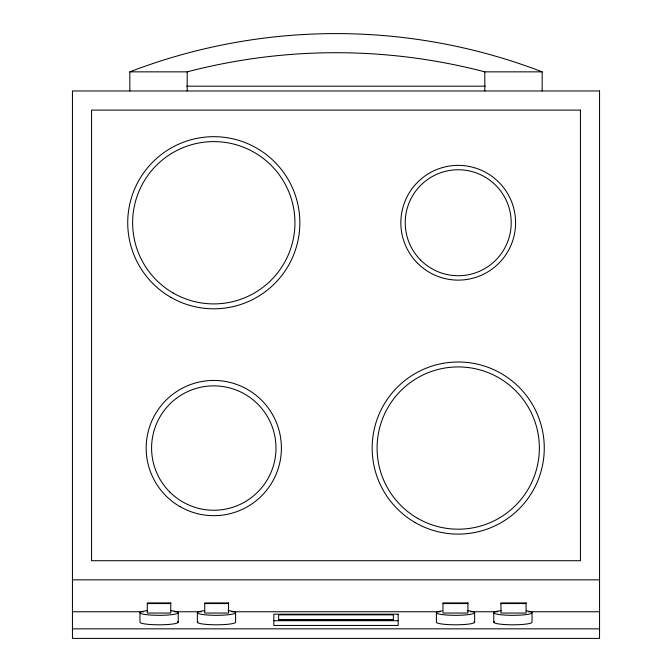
<?xml version="1.0" encoding="UTF-8"?>
<svg xmlns="http://www.w3.org/2000/svg" width="672" height="672" viewBox="0 0 672 672"><rect width="100%" height="100%" fill="white"/><g stroke="black" fill="none" stroke-linecap="round" stroke-linejoin="round"><path stroke-width="1.01" d="M129.822 90.972L129.822 71.845L187.194 71.845A588.521 588.521 0 0 1 484.806 71.845L542.178 71.845L542.178 90.972M186.665 86.192L485.335 86.192M72.45 579.835L599.55 579.835M147.302 603.574L170.764 603.574M204.725 603.574L228.564 603.574M442.991 603.574L467.922 603.574M500.942 603.574L526.05 603.574M72.45 611.747L143.707 611.747M174.098 611.747L201.34 611.747M231.731 611.747L440.269 611.747M470.66 611.747L497.902 611.747M528.293 611.747L599.55 611.747M278.628 619.584L393.372 619.584M273.848 620.71L398.152 620.71M72.45 628.841L599.55 628.841M532.022 612.721L532.022 622.188A19.127 2.604 0 0 1 510.401 624.775A19.127 2.604 0 0 1 494.424 621.516M493.777 612.721L493.777 622.188M484.806 71.845L484.806 90.972M474.65 612.721L474.65 622.188M436.405 612.721L436.405 622.188A19.127 2.604 0 0 0 458.018 624.775A19.127 2.604 0 0 0 473.995 621.516M235.595 612.721L235.595 622.188A19.127 2.604 0 0 1 213.982 624.775A19.127 2.604 0 0 1 198.005 621.516M197.35 612.721L197.35 622.188M187.194 71.845L187.194 90.972M178.223 612.721L178.223 622.188M139.978 612.721L139.978 622.188A19.127 2.604 0 0 0 161.599 624.775A19.127 2.604 0 0 0 177.576 621.516M228.119 610.655A19.127 2.604 0 0 1 230.572 614.477A19.127 2.604 0 0 1 202.373 614.477A19.127 2.604 0 0 1 204.834 610.655M129.822 71.845A574.846 574.846 0 0 1 542.178 71.845M170.747 610.655A19.127 2.604 0 0 1 173.2 614.477A19.127 2.604 0 0 1 145.001 614.477A19.127 2.604 0 0 1 147.462 610.655M467.166 610.655A19.127 2.604 0 0 1 470.173 614.393A19.127 2.604 0 0 1 442.604 614.636A19.127 2.604 0 0 1 442 610.873M526.42 610.873A19.127 2.604 0 0 1 525.815 614.636A19.127 2.604 0 0 1 498.246 614.393A19.127 2.604 0 0 1 501.253 610.655M599.55 90.972L72.45 90.972L72.45 638.4L599.55 638.4L599.55 90.972M580.432 110.099L91.568 110.099L91.568 560.708L580.432 560.708L580.432 110.099M170.764 602.918L147.302 602.918L147.302 613.04L170.764 613.04L170.764 602.918M228.564 602.918L204.725 602.918L204.725 613.04L228.564 613.04L228.564 602.918M467.922 602.918L442.991 602.918L442.991 613.04L467.922 613.04L467.922 602.918M526.05 602.918L500.942 602.918L500.942 613.04L526.05 613.04L526.05 602.918M398.152 614.2L273.848 614.2L273.848 625.447L398.152 625.447L398.152 614.2M393.372 614.846L278.628 614.846L278.628 620.063L393.372 620.063L393.372 614.846M173.208 293.034A81.161 81.161 0 0 0 294.941 222.751A81.161 81.161 0 0 0 173.208 152.468A81.161 81.161 0 0 0 173.208 293.034M170.755 297.276A86.058 86.058 0 0 0 299.846 222.751A86.058 86.058 0 0 0 170.755 148.218A86.058 86.058 0 0 0 170.755 297.276M169.806 492.03A62.194 62.194 0 0 0 273.857 464.15A62.194 62.194 0 0 0 197.686 387.979A62.194 62.194 0 0 0 169.806 492.03M417.648 263.315A57.372 57.372 0 0 0 513.635 237.602A57.372 57.372 0 0 0 443.369 167.328A57.372 57.372 0 0 0 417.648 263.315M420.748 260.215A52.987 52.987 0 0 0 509.401 236.46A52.987 52.987 0 0 0 444.503 171.562A52.987 52.987 0 0 0 420.748 260.215M415.187 522.581A86.058 86.058 0 0 0 544.27 448.056A86.058 86.058 0 0 0 415.187 373.523A86.058 86.058 0 0 0 415.187 522.581M179.978 506.612A67.612 67.612 0 0 0 281.4 448.056A67.612 67.612 0 0 0 179.978 389.5A67.612 67.612 0 0 0 179.978 506.612M417.648 518.322A81.136 81.136 0 0 0 539.347 448.056A81.136 81.136 0 0 0 417.648 377.79A81.136 81.136 0 0 0 417.648 518.322"/></g></svg>
